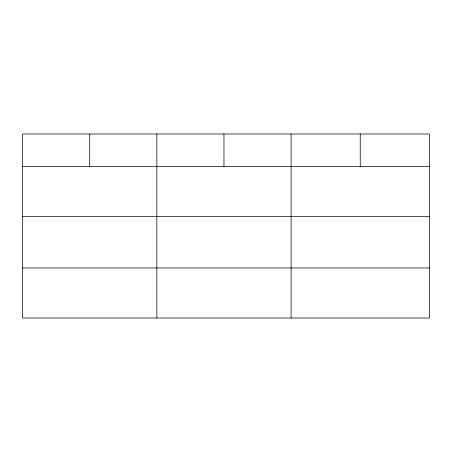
<?xml version="1.0" encoding="UTF-8"?>
<svg xmlns="http://www.w3.org/2000/svg" width="452" height="452" viewBox="0 0 452 452"><rect width="100%" height="100%" fill="white"/><g stroke="black" fill="none" stroke-linecap="round" stroke-linejoin="round"><path stroke-width="0.68" d="M429.4 216.389L429.4 133.978L22.6 133.978L22.6 318.022L429.4 318.022L429.4 216.389L22.6 216.389M22.6 166.336L429.4 166.336M22.6 267.963L429.4 267.963M360.244 133.978L360.244 166.336M291.088 133.978L291.088 318.022M223.966 133.978L223.966 166.336M156.844 133.978L156.844 318.022M89.722 133.978L89.722 166.336"/></g></svg>
